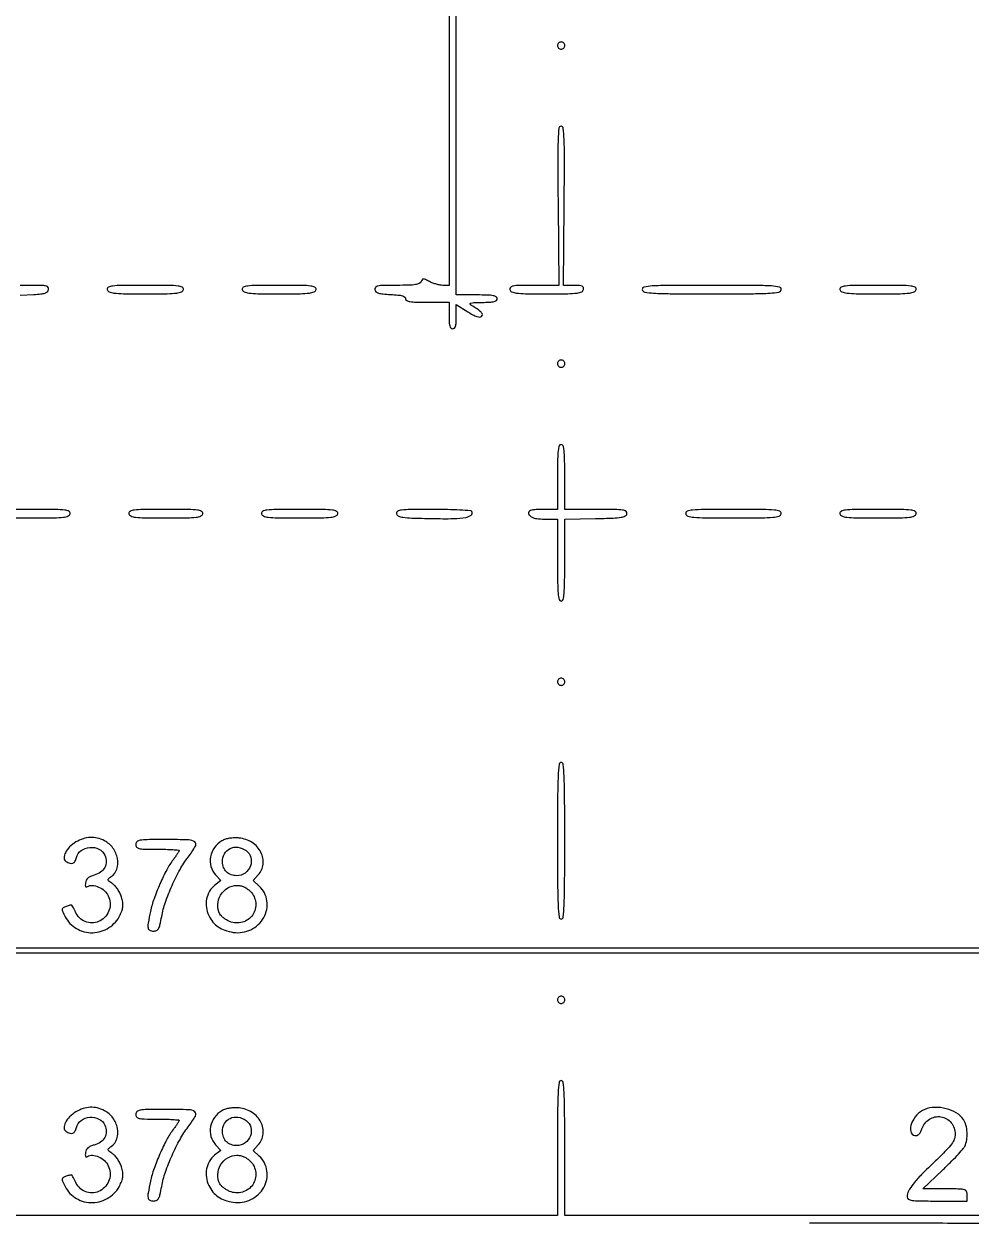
# Model space of a CAD drawing. Extents: x 0 to 836, y 5 to 589.
# Drawn here: x 474.32 to 507.57, y 133.37 to 175.33 of the extents above; entities that cross this region are included whole.
import ezdxf

# ---------------------------------------------------------------- set-up
doc = ezdxf.new("R2010")
doc.units = 0
doc.header["$MEASUREMENT"] = 0

msp = doc.modelspace()

# ---------------------------------------------------------------- linework, layer by layer
for points in [[(201.712326, 537.783562, -0.000001), (217.055896, 537.76491, -0.426088)], [(546.939, 229.3929, -0.000106), (546.943559, 250.949215, -0.000176), (546.957638, 269.095817, -0.000001), (546.976289, 285.583213, -0.415883)], [(836.0595, 588.6891), (420.497259, 588.710259, 0.000013), (261.145696, 588.714318, 0.000021), (126.989856, 588.708632), (4.934769, 588.698274, 0.19889), (4.878609, 588.675009, 0.198853), (4.855343, 588.618859), (4.83877, 516.273901, 0.000036), (4.826254, 436.744061, 0.000021), (4.8222, 342.282364), (4.8222, 95.946129), (4.469225, 95.920114, 0.031904), (4.160456, 95.877435, 0.315999), (4.075312, 95.787407, 0.415411), (4.137995, 95.703578, 0.035338), (4.43445, 95.6826), (4.8222, 95.6826), (4.8222, 50.2101), (4.8222, 4.7376), (420.462, 4.7376), (836.1018, 4.7376)], [(201.712326, 185.847562, -0.000001), (217.055896, 185.82891, -0.426088)], [(604.852986, 529.408162, -0.000002), (620.423836, 529.389509, -0.550615)], [(238.738155, 529.614638, -0.000002), (224.300981, 529.63329, -0.415836)], [(308.18842, 529.408162, -0.000002), (322.638019, 529.38951, -0.415836)], [(531.796111, 538.074638, -0.000002), (517.6951, 538.093291, -0.426056)], [(413.368417, 538.074638, -0.000002), (399.676779, 538.093291, -0.415815)], [(206.267293, 233.405114, -0.000001), (217.051222, 233.389599, -0.0589)], [(77.850638, 481.579418, -0.000002), (77.869294, 494.031443, -0.550517)], [(77.644162, 421.684687, -0.000002), (77.625507, 409.236574, -0.415775)], [(835.429914, 203.53197, -0.00002), (835.42504, 321.569549)], [(604.231838, 387.151416, -0.000003), (604.250494, 398.693431, -0.41574)], [(260.324089, 280.728444, -0.000002), (260.333986, 287.287743, -0.41377)], [(353.273145, 235.606241, -0.000004), (353.25667, 227.850838, -0.413589)], [(598.142374, 133.226362, -0.000004), (607.061927, 133.207701, -0.425827)], [(489.2418, 178.504469), (489.2418, 166.1544), (489.026099, 166.1544, -0.045569), (488.925528, 166.163585, -0.022295), (488.799994, 166.192546, -0.02191), (488.67121, 166.234528, -0.029585), (488.559279, 166.284258, 0.011902), (488.410945, 166.356544, 0.107826), (488.340944, 166.371817, 0.229191), (488.295776, 166.349965, 0.075943), (488.258329, 166.284258, -0.204215), (488.194857, 166.218709, -0.06186), (488.058734, 166.180295, -0.031589), (487.825736, 166.159662, -0.006293), (487.407646, 166.1544, 0.004321), (486.93838, 166.150345, 0.043035), (486.742954, 166.130085, 0.154938), (486.65813, 166.084103, 0.243354), (486.634996, 166.00635, 0.163205), (486.676886, 165.931776, 0.108789), (486.762729, 165.882772, 0.052749), (486.916009, 165.852244, 0.010879), (487.1911, 165.833113, -0.011275), (487.447907, 165.815049, -0.045194), (487.60264, 165.786396, -0.089931), (487.688895, 165.744432, -0.239056), (487.719, 165.685063, 0.284034), (487.756982, 165.623596, 0.076103), (487.87122, 165.586763, 0.033861), (488.083931, 165.567076, 0.006149), (488.4804, 165.5622), (489.2418, 165.5622), (489.2418, 165.0969, 0.01212), (489.247436, 164.864425, 0.054498), (489.268718, 164.7303, 0.118311), (489.308165, 164.658397, 0.211442), (489.3687, 164.6316, 0.200338), (489.428516, 164.656569, 0.122751), (489.468107, 164.723276, 0.058848), (489.489743, 164.846509, 0.01406), (489.4956, 165.054755), (489.4956, 165.477911), (489.897208, 165.227944, 0.015802), (490.081628, 165.12109, 0.042273), (490.220858, 165.060736, 0.065008), (490.32206, 165.040778, 0.21807), (490.383658, 165.064283, 0.189813), (490.411082, 165.128845, 0.193437), (490.386832, 165.194132, 0.05812), (490.286564, 165.281523, 0.006351), (490.031678, 165.451475, -0.140256), (489.989061, 165.500388, -0.462508), (490.004544, 165.534292, -0.061481), (490.115789, 165.551468, -0.005245), (490.40505, 165.557225, 0.010172), (490.672689, 165.56519, 0.04862), (490.823696, 165.587589, 0.108379), (490.904272, 165.627544, 0.22744), (490.9338, 165.6891, 0.266366), (490.897321, 165.752717, 0.088943), (490.7928, 165.791118, 0.037256), (490.593786, 165.811125, 0.00643), (490.2147, 165.816), (489.4956, 165.816), (489.4956, 178.3368)], [(474.183, 165.807556), (474.668628, 165.832928, 0.012571), (474.917624, 165.852224, 0.055818), (475.060848, 165.88335, 0.10964), (475.14232, 165.932622, 0.156356), (475.182431, 166.00635, 0.170556), (475.170974, 166.082259, 0.199387), (475.115117, 166.128316, 0.066037), (474.985567, 166.149758, 0.008037), (474.696803, 166.1544), (474.183, 166.1544)], [(510.6456, 133.4988), (501.9741, 133.4988), (493.3026, 133.4988), (493.3026, 135.8676, 0.001485), (493.298628, 137.204712, 0.011896), (493.280317, 137.82045, 0.018035), (493.248738, 138.172008, 0.377872), (493.1757, 138.2364, 0.377872), (493.102662, 138.172008, 0.018035), (493.071083, 137.82045, 0.011896), (493.052772, 137.204712, 0.001485), (493.0488, 135.8676), (493.0488, 133.4988), (474.8175, 133.4988), (456.5862, 133.4988)], [(501.8895, 133.245, -0.000692), (505.181973, 133.240441, -0.001155), (507.953223, 133.226362, -0.000054), (510.448917, 133.207646, -0.424202)]]:
    msp.add_lwpolyline(points, format="xyb")
for points in [[(493.0488, 174.5721, 0.099038), (493.058488, 174.52367, 0.097945), (493.086077, 174.482477, 0.097945), (493.12727, 174.454888, 0.099038), (493.1757, 174.4452, 0.099038), (493.22413, 174.454888, 0.097945), (493.265323, 174.482477, 0.097945), (493.292912, 174.52367, 0.099038), (493.3026, 174.5721, 0.099038), (493.292912, 174.62053, 0.097945), (493.265323, 174.661723, 0.097945), (493.22413, 174.689312, 0.099038), (493.1757, 174.699, 0.099038), (493.12727, 174.689312, 0.097945), (493.086077, 174.661723, 0.097945), (493.058488, 174.62053, 0.099038)], [(493.067715, 168.946159), (493.0911, 166.154319), (492.217747, 166.154359, 0.003854), (491.702772, 166.150414, 0.039536), (491.490861, 166.130349, 0.144515), (491.398515, 166.084542, 0.258949), (491.372905, 166.00635, 0.251426), (491.439044, 165.925044, 0.070478), (491.602954, 165.882398, 0.025711), (491.923103, 165.862394, 0.002748), (492.6681, 165.8583, 0.002748), (493.413097, 165.862394, 0.025711), (493.733246, 165.882398, 0.070478), (493.897156, 165.925044, 0.251426), (493.963295, 166.00635, 0.12774), (493.958541, 166.080704, 0.212952), (493.917079, 166.126332, 0.089972), (493.821959, 166.149016, 0.01369), (493.626053, 166.154359), (493.2603, 166.154319), (493.283685, 168.946159, 0.001159), (493.2935, 170.566347, 0.0106), (493.281192, 171.271144, 0.016324), (493.252809, 171.668517, 0.384084), (493.1757, 171.738, 0.384084), (493.098591, 171.668517, 0.016324), (493.070208, 171.271144, 0.0106), (493.0579, 170.566347, 0.001159)], [(477.244705, 166.00635, 0.254832), (477.311942, 165.924768, 0.068159), (477.480815, 165.882303, 0.024934), (477.810643, 165.862362, 0.002632), (478.5822, 165.8583, 0.002632), (479.353757, 165.862362, 0.024934), (479.683585, 165.882303, 0.068159), (479.852458, 165.924768, 0.254832), (479.919695, 166.00635, 0.335991), (479.879619, 166.08764, 0.088793), (479.731556, 166.131399, 0.02535), (479.407119, 166.150744, 0.002216), (478.5822, 166.1544, 0.002216), (477.757281, 166.150744, 0.02535), (477.432844, 166.131399, 0.088793), (477.284781, 166.08764, 0.335991)], [(481.982305, 166.00635, 0.251426), (482.048444, 165.925044, 0.070478), (482.212354, 165.882398, 0.025711), (482.532503, 165.862394, 0.002748), (483.2775, 165.8583, 0.002748), (484.022497, 165.862394, 0.025711), (484.342646, 165.882398, 0.070478), (484.506556, 165.925044, 0.251426), (484.572695, 166.00635, 0.330993), (484.533651, 166.087376, 0.092428), (484.390588, 166.13134, 0.026158), (484.075803, 166.150726, 0.002301), (483.2775, 166.1544, 0.002301), (482.479197, 166.150726, 0.026158), (482.164412, 166.13134, 0.092428), (482.021349, 166.087376, 0.330993)], [(496.025905, 166.00635, 0.30764), (496.113534, 165.919029, 0.031528), (496.41938, 165.881, 0.013928), (497.000341, 165.861929, 0.00124), (498.4632, 165.8583, 0.00124), (499.926059, 165.861929, 0.013928), (500.50702, 165.881, 0.031528), (500.812866, 165.919029, 0.30764), (500.900495, 166.00635, 0.409279), (500.842526, 166.093547, 0.036632), (500.555401, 166.132225, 0.01404), (499.980166, 166.150978, 0.001128), (498.4632, 166.1544, 0.001128), (496.946234, 166.150978, 0.01404), (496.370999, 166.132225, 0.036632), (496.083874, 166.093547, 0.409279)], [(502.963105, 166.00635, 0.254832), (503.030342, 165.924768, 0.068159), (503.199215, 165.882303, 0.024934), (503.529043, 165.862362, 0.002632), (504.3006, 165.8583, 0.002632), (505.072157, 165.862362, 0.024934), (505.401985, 165.882303, 0.068159), (505.570858, 165.924768, 0.254832), (505.638095, 166.00635, 0.335991), (505.598019, 166.08764, 0.088793), (505.449956, 166.131399, 0.02535), (505.125519, 166.150744, 0.002216), (504.3006, 166.1544, 0.002216), (503.475681, 166.150744, 0.02535), (503.151244, 166.131399, 0.088793), (503.003181, 166.08764, 0.335991)], [(493.0488, 163.4049, 0.099038), (493.058488, 163.35647, 0.097945), (493.086077, 163.315277, 0.097945), (493.12727, 163.287688, 0.099038), (493.1757, 163.278, 0.099038), (493.22413, 163.287688, 0.097945), (493.265323, 163.315277, 0.097945), (493.292912, 163.35647, 0.099038), (493.3026, 163.4049, 0.099038), (493.292912, 163.45333, 0.097945), (493.265323, 163.494523, 0.097945), (493.22413, 163.522112, 0.099038), (493.1757, 163.5318, 0.099038), (493.12727, 163.522112, 0.097945), (493.086077, 163.494523, 0.097945), (493.058488, 163.45333, 0.099038)], [(493.0488, 159.4287), (493.0488, 158.2866), (492.5412, 158.2866, 0.011323), (492.2947, 158.281017, 0.045741), (492.145848, 158.26054, 0.092896), (492.062864, 158.224138, 0.247938), (492.0336, 158.168751, 0.19624), (492.0742, 158.069289, 0.116651), (492.184009, 157.999918, 0.063367), (492.377185, 157.959829, 0.019516), (492.675019, 157.9482), (493.0488, 157.9482), (493.0488, 156.51, 0.002648), (493.053018, 155.713648, 0.019356), (493.071816, 155.33265, 0.039586), (493.106755, 155.125559, 0.34379), (493.1757, 155.0718, 0.343635), (493.24463, 155.125517, 0.039686), (493.279581, 155.332229, 0.019389), (493.298381, 155.712589, 0.002654), (493.3026, 156.507472), (493.3026, 157.943145), (494.380212, 157.966822, 0.00359), (494.998592, 157.984852, 0.029436), (495.279349, 158.011656, 0.077094), (495.425083, 158.058005, 0.234018), (495.486216, 158.13855, 0.300793), (495.453016, 158.218203, 0.114241), (495.335017, 158.263162, 0.031281), (495.069894, 158.282814, 0.002862), (494.408603, 158.2866), (493.3026, 158.2866), (493.3026, 159.4287, 0.003511), (493.298216, 160.053105, 0.024158), (493.2791, 160.3593, 0.054088), (493.242776, 160.522711, 0.32143), (493.1757, 160.5708, 0.32143), (493.108624, 160.522711, 0.054088), (493.0723, 160.3593, 0.024158), (493.053184, 160.053105, 0.003511)], [(473.268505, 158.13855, 0.254832), (473.335742, 158.056968, 0.068159), (473.504615, 158.014503, 0.024934), (473.834443, 157.994562, 0.002632), (474.606, 157.9905, 0.002632), (475.377557, 157.994562, 0.024934), (475.707385, 158.014503, 0.068159), (475.876258, 158.056968, 0.254832), (475.943495, 158.13855, 0.335991), (475.903419, 158.21984, 0.088793), (475.755356, 158.263599, 0.02535), (475.430919, 158.282944, 0.002216), (474.606, 158.2866, 0.002216), (473.781081, 158.282944, 0.02535), (473.456644, 158.263599, 0.088793), (473.308581, 158.21984, 0.335991)], [(478.006105, 158.13855, 0.251426), (478.072244, 158.057244, 0.070478), (478.236154, 158.014598, 0.025711), (478.556303, 157.994594, 0.002748), (479.3013, 157.9905, 0.002748), (480.046297, 157.994594, 0.025711), (480.366446, 158.014598, 0.070478), (480.530356, 158.057244, 0.251426), (480.596495, 158.13855, 0.330993), (480.557451, 158.219576, 0.092428), (480.414388, 158.26354, 0.026158), (480.099603, 158.282926, 0.002301), (479.3013, 158.2866, 0.002301), (478.502997, 158.282926, 0.026158), (478.188212, 158.26354, 0.092428), (478.045149, 158.219576, 0.330993)], [(482.659105, 158.13855, 0.254832), (482.726342, 158.056968, 0.068159), (482.895215, 158.014503, 0.024934), (483.225043, 157.994562, 0.002632), (483.9966, 157.9905, 0.002632), (484.768157, 157.994562, 0.024934), (485.097985, 158.014503, 0.068159), (485.266858, 158.056968, 0.254832), (485.334095, 158.13855, 0.335991), (485.294019, 158.21984, 0.088793), (485.145956, 158.263599, 0.02535), (484.821519, 158.282944, 0.002216), (483.9966, 158.2866, 0.002216), (483.171681, 158.282944, 0.02535), (482.847244, 158.263599, 0.088793), (482.699181, 158.21984, 0.335991)], [(487.396603, 158.13855, 0.246428), (487.461565, 158.057027, 0.069493), (487.623036, 158.011296, 0.026425), (487.935109, 157.984899, 0.003042), (488.639119, 157.966969, 0.007919), (489.40349, 157.964262, 0.040179), (489.827318, 158.003625, 0.121082), (490.016725, 158.086831, 0.384836), (490.039576, 158.211586, 0.241775), (489.989481, 158.241803, 0.003296), (489.621283, 158.264565, 0.008441), (489.187158, 158.281185, 0.005346), (488.680704, 158.2866, 0.002325), (487.889477, 158.282921, 0.026378), (487.577215, 158.263522, 0.093359), (487.435415, 158.219508, 0.329515)], [(497.548705, 158.13855, 0.277321), (497.623736, 158.054928, 0.052633), (497.833271, 158.013917, 0.020068), (498.240454, 157.994364, 0.001963), (499.2246, 157.9905, 0.001963), (500.208746, 157.994364, 0.020068), (500.615929, 158.013917, 0.052633), (500.825464, 158.054928, 0.277321), (500.900495, 158.13855, 0.368254), (500.853289, 158.221877, 0.065484), (500.664084, 158.263967, 0.02032), (500.262448, 158.283049, 0.001711), (499.2246, 158.2866, 0.001711), (498.186752, 158.283049, 0.02032), (497.785116, 158.263967, 0.065484), (497.595911, 158.221877, 0.368254)], [(502.963105, 158.13855, 0.254832), (503.030342, 158.056968, 0.068159), (503.199215, 158.014503, 0.024934), (503.529043, 157.994562, 0.002632), (504.3006, 157.9905, 0.002632), (505.072157, 157.994562, 0.024934), (505.401985, 158.014503, 0.068159), (505.570858, 158.056968, 0.254832), (505.638095, 158.13855, 0.335991), (505.598019, 158.21984, 0.088793), (505.449956, 158.263599, 0.02535), (505.125519, 158.282944, 0.002216), (504.3006, 158.2866, 0.002216), (503.475681, 158.282944, 0.02535), (503.151244, 158.263599, 0.088793), (503.003181, 158.21984, 0.335991)], [(493.0488, 152.2377, 0.099038), (493.058488, 152.18927, 0.097945), (493.086077, 152.148077, 0.097945), (493.12727, 152.120488, 0.099038), (493.1757, 152.1108, 0.099038), (493.22413, 152.120488, 0.097945), (493.265323, 152.148077, 0.097945), (493.292912, 152.18927, 0.099038), (493.3026, 152.2377, 0.099038), (493.292912, 152.28613, 0.097945), (493.265323, 152.327323, 0.097945), (493.22413, 152.354912, 0.099038), (493.1757, 152.3646, 0.099038), (493.12727, 152.354912, 0.097945), (493.086077, 152.327323, 0.097945), (493.058488, 152.28613, 0.099038)], [(493.0488, 146.6541, 0.001258), (493.05272, 145.095704, 0.010273), (493.070926, 144.384, 0.013951), (493.101509, 143.97159, 0.384667), (493.1757, 143.9046, 0.384667), (493.249891, 143.97159, 0.013951), (493.280474, 144.384, 0.010273), (493.29868, 145.095704, 0.001258), (493.3026, 146.6541, 0.001258), (493.29868, 148.212496, 0.010273), (493.280474, 148.9242, 0.013951), (493.249891, 149.33661, 0.384667), (493.1757, 149.4036, 0.384667), (493.101509, 149.33661, 0.013951), (493.070926, 148.9242, 0.010273), (493.05272, 148.212496, 0.001258)], [(476.148225, 146.611678, 0.05724), (475.925, 146.437759, 0.079312), (475.774494, 146.234032, 0.117294), (475.729068, 146.051923, 0.260038), (475.79521, 145.930237, 0.05749), (475.932669, 145.863961, 0.172685), (476.035325, 145.86474, 0.181409), (476.111157, 145.929722, 0.064459), (476.164263, 146.064777, -0.175745), (476.329953, 146.310195, -0.138244), (476.632977, 146.422277, -0.136796), (476.95235, 146.360067, -0.171396), (477.160457, 146.144166, -0.106441), (477.208813, 145.923198, -0.124181), (477.157083, 145.715182, -0.117926), (477.009624, 145.548942, -0.089777), (476.787756, 145.446825, 0.037174), (476.657605, 145.40274, 0.078838), (476.567582, 145.346519, 0.096747), (476.510805, 145.273709, 0.081497), (476.481236, 145.18036, 0.02891), (476.474174, 145.098764, 0.119365), (476.484381, 145.050657, 0.276238), (476.509607, 145.033946, 0.151038), (476.54675, 145.043579, -0.159397), (476.722098, 145.086014, -0.083857), (476.941839, 145.030836, -0.077814), (477.147422, 144.899453, -0.100804), (477.281795, 144.721181, -0.191519), (477.314701, 144.227201, -0.191007), (476.999474, 143.844802, -0.202782), (476.524163, 143.795295, -0.203787), (476.15887, 144.101995, 0.002093), (476.105292, 144.20631, 0.003032), (476.05703, 144.29795, 0.001553), (476.015415, 144.375241, 0.050235), (476.003423, 144.392867, 0.2614), (475.987578, 144.398862, 0.016535), (475.936813, 144.389479, 0.020895), (475.874257, 144.372997, 0.013728), (475.803709, 144.34908, 0.039093), (475.697959, 144.300265, 0.24682), (475.666672, 144.252115, 0.130591), (475.679023, 144.179045, 0.008927), (475.770277, 143.987712, 0.147626), (476.165449, 143.568607, 0.139204), (476.736138, 143.425912, 0.136262), (477.305928, 143.603713, 0.139495), (477.696356, 144.048625, 0.026915), (477.767326, 144.221647, 0.065692), (477.795211, 144.356277, 0.065092), (477.787343, 144.494275, 0.02604), (477.742446, 144.678513, 0.04112), (477.689515, 144.81366, 0.032659), (477.611495, 144.949679, 0.03366), (477.521812, 145.06683, 0.067627), (477.434053, 145.143042, -0.011292), (477.301436, 145.234281, -0.194404), (477.273932, 145.277998, -0.269165), (477.289417, 145.320643, -0.021404), (477.388553, 145.396605, 0.167484), (477.582132, 145.66328, 0.122146), (477.601655, 146.031834, 0.109855), (477.442914, 146.398068, 0.116958), (477.146769, 146.652668, 0.058259), (476.894973, 146.747693, 0.071498), (476.645167, 146.773193, 0.070868), (476.396541, 146.727301, 0.055932)], [(478.2438, 146.5272, 0.17273), (478.276473, 146.435443, 0.168559), (478.360125, 146.38385, 0.050222), (478.542678, 146.362151, 0.004487), (479.0052, 146.358, -0.005903), (479.297149, 146.354553, -0.009819), (479.542939, 146.343916, -0.003822), (479.748732, 146.329378, -0.391498), (479.7666, 146.310055, -0.137513), (479.758179, 146.280015, -0.007359), (479.704952, 146.19537, -0.011075), (479.637135, 146.09586, -0.007811), (479.556736, 145.986965, 0.041374), (479.333037, 145.637118, 0.018158), (479.093675, 145.141463, 0.018215), (478.886387, 144.618162, 0.033072), (478.761646, 144.175386, 0.007607), (478.680936, 143.763002, 0.081087), (478.67817, 143.592708, 0.24362), (478.736217, 143.512, 0.117881), (478.863368, 143.4816, 0.103986), (478.972194, 143.50448, 0.161113), (479.042858, 143.568221, 0.073435), (479.094722, 143.701632, 0.010075), (479.155351, 143.994671, -0.037612), (479.287964, 144.495074, -0.021031), (479.519548, 145.08117, -0.021025), (479.799948, 145.646554, -0.037128), (480.08385, 146.083049, 0.026417), (480.343335, 146.463917, 0.379622), (480.316232, 146.612533, 0.161247), (480.111391, 146.686155, 0.006323), (479.3013, 146.6964, 0.002827), (478.641341, 146.692669, 0.036854), (478.397137, 146.671866, 0.138781), (478.286668, 146.620606, 0.218517)], [(481.270377, 146.653904, 0.110627), (481.009254, 146.418599, 0.108997), (480.87171, 146.093154, 0.112195), (480.885787, 145.747728, 0.123117), (481.048929, 145.455512), (481.231457, 145.26122), (481.009774, 145.086844, 0.096885), (480.831898, 144.880362, 0.083036), (480.732764, 144.610673, 0.079658), (480.724553, 144.313048, 0.078554), (480.809576, 144.026229, 0.057675), (480.953828, 143.796241, 0.074404), (481.136573, 143.62707, 0.069519), (481.370993, 143.511072, 0.043155), (481.6701, 143.439639, 0.150165), (482.288677, 143.533082, 0.153598), (482.741497, 143.957338, 0.164695), (482.851602, 144.540274, 0.172586), (482.581509, 145.057076), (482.361934, 145.260572), (482.544767, 145.455188, 0.162084), (482.718146, 145.830441, 0.147802), (482.640772, 146.250783, 0.131769), (482.33011, 146.592697, 0.120047), (481.878856, 146.748409, 0.027879), (481.703135, 146.755015, 0.033992), (481.539194, 146.740861, 0.037167), (481.392944, 146.706867, 0.052649)], [(482.116576, 146.310903, -0.174417), (482.284515, 146.072869, -0.157072), (482.271644, 145.770429, -0.149383), (482.082198, 145.521589, -0.157155), (481.789931, 145.4274, -0.087141), (481.590013, 145.462509, -0.106098), (481.42922, 145.563114, -0.107921), (481.325726, 145.719272, -0.092836), (481.2894, 145.913231, -0.125266), (481.361874, 146.19797, -0.157327), (481.558146, 146.384604, -0.151715), (481.832477, 146.425224, -0.11472)], [(482.266145, 144.881345, -0.171965), (482.457769, 144.47933, -0.178056), (482.349759, 144.053161, -0.175695), (481.989543, 143.794735, -0.16836), (481.539967, 143.821339, -0.034572), (481.435601, 143.873284, -0.03036), (481.334536, 143.941192, -0.031589), (481.250782, 144.013984, -0.075329), (481.201567, 144.079841, -0.134578), (481.125961, 144.411935, -0.122953), (481.22596, 144.749034, -0.123709), (481.471968, 144.998098, -0.137203), (481.797, 145.089, -0.05569), (481.920637, 145.075186, -0.048581), (482.044299, 145.034259, -0.047034), (482.161544, 144.968569, -0.045205)], [(493.0488, 141.0705, 0.099038), (493.058488, 141.02207, 0.097945), (493.086077, 140.980877, 0.097945), (493.12727, 140.953288, 0.099038), (493.1757, 140.9436, 0.099038), (493.22413, 140.953288, 0.097945), (493.265323, 140.980877, 0.097945), (493.292912, 141.02207, 0.099038), (493.3026, 141.0705, 0.099038), (493.292912, 141.11893, 0.097945), (493.265323, 141.160123, 0.097945), (493.22413, 141.187712, 0.099038), (493.1757, 141.1974, 0.099038), (493.12727, 141.187712, 0.097945), (493.086077, 141.160123, 0.097945), (493.058488, 141.11893, 0.099038)], [(476.148225, 137.136478, 0.05724), (475.925, 136.962559, 0.079312), (475.774494, 136.758832, 0.117294), (475.729068, 136.576723, 0.260038), (475.79521, 136.455037, 0.05749), (475.932669, 136.388761, 0.172685), (476.035325, 136.38954, 0.181409), (476.111157, 136.454522, 0.064459), (476.164263, 136.589577, -0.175745), (476.329953, 136.834995, -0.138244), (476.632977, 136.947077, -0.136796), (476.95235, 136.884867, -0.171396), (477.160457, 136.668966, -0.106441), (477.208813, 136.447998, -0.124181), (477.157083, 136.239982, -0.117926), (477.009624, 136.073742, -0.089777), (476.787756, 135.971625, 0.037174), (476.657605, 135.92754, 0.078838), (476.567582, 135.871319, 0.096747), (476.510805, 135.798509, 0.081497), (476.481236, 135.70516, 0.02891), (476.474174, 135.623564, 0.119365), (476.484381, 135.575457, 0.276238), (476.509607, 135.558746, 0.151038), (476.54675, 135.568379, -0.159397), (476.722098, 135.610814, -0.083857), (476.941839, 135.555636, -0.077814), (477.147422, 135.424253, -0.100804), (477.281795, 135.245981, -0.191519), (477.314701, 134.752001, -0.191007), (476.999474, 134.369602, -0.202782), (476.524163, 134.320095, -0.203787), (476.15887, 134.626795, 0.002093), (476.105292, 134.73111, 0.003032), (476.05703, 134.82275, 0.001553), (476.015415, 134.900041, 0.050235), (476.003423, 134.917667, 0.2614), (475.987578, 134.923662, 0.016535), (475.936813, 134.914279, 0.020895), (475.874257, 134.897797, 0.013728), (475.803709, 134.87388, 0.039093), (475.697959, 134.825065, 0.24682), (475.666672, 134.776915, 0.130591), (475.679023, 134.703845, 0.008927), (475.770277, 134.512512, 0.147626), (476.165449, 134.093407, 0.139204), (476.736138, 133.950712, 0.136262), (477.305928, 134.128513, 0.139495), (477.696356, 134.573425, 0.026915), (477.767326, 134.746447, 0.065692), (477.795211, 134.881077, 0.065092), (477.787343, 135.019075, 0.02604), (477.742446, 135.203313, 0.04112), (477.689515, 135.33846, 0.032659), (477.611495, 135.474479, 0.03366), (477.521812, 135.59163, 0.067627), (477.434053, 135.667842, -0.011292), (477.301436, 135.759081, -0.194404), (477.273932, 135.802798, -0.269165), (477.289417, 135.845443, -0.021404), (477.388553, 135.921405, 0.167484), (477.582132, 136.18808, 0.122146), (477.601655, 136.556634, 0.109855), (477.442914, 136.922868, 0.116958), (477.146769, 137.177468, 0.058259), (476.894973, 137.272493, 0.071498), (476.645167, 137.297993, 0.070868), (476.396541, 137.252101, 0.055932)], [(478.2438, 137.052, 0.17273), (478.276473, 136.960243, 0.168559), (478.360125, 136.90865, 0.050222), (478.542678, 136.886951, 0.004487), (479.0052, 136.8828, -0.005903), (479.297149, 136.879353, -0.009819), (479.542939, 136.868716, -0.003822), (479.748732, 136.854178, -0.391498), (479.7666, 136.834855, -0.137513), (479.758179, 136.804815, -0.007359), (479.704952, 136.72017, -0.011075), (479.637135, 136.62066, -0.007811), (479.556736, 136.511765, 0.041374), (479.333037, 136.161918, 0.018158), (479.093675, 135.666263, 0.018215), (478.886387, 135.142962, 0.033072), (478.761646, 134.700186, 0.007607), (478.680936, 134.287802, 0.081087), (478.67817, 134.117508, 0.24362), (478.736217, 134.0368, 0.117881), (478.863368, 134.0064, 0.103986), (478.972194, 134.02928, 0.161113), (479.042858, 134.093021, 0.073435), (479.094722, 134.226432, 0.010075), (479.155351, 134.519471, -0.037612), (479.287964, 135.019874, -0.021031), (479.519548, 135.60597, -0.021025), (479.799948, 136.171354, -0.037128), (480.08385, 136.607849, 0.026417), (480.343335, 136.988717, 0.379622), (480.316232, 137.137333, 0.161247), (480.111391, 137.210955, 0.006323), (479.3013, 137.2212, 0.002827), (478.641341, 137.217469, 0.036854), (478.397137, 137.196666, 0.138781), (478.286668, 137.145406, 0.218517)], [(481.270377, 137.178704, 0.110627), (481.009254, 136.943399, 0.108997), (480.87171, 136.617954, 0.112195), (480.885787, 136.272528, 0.123117), (481.048929, 135.980312), (481.231457, 135.78602), (481.009774, 135.611644, 0.096885), (480.831898, 135.405162, 0.083036), (480.732764, 135.135473, 0.079658), (480.724553, 134.837848, 0.078554), (480.809576, 134.551029, 0.057675), (480.953828, 134.321041, 0.074404), (481.136573, 134.15187, 0.069519), (481.370993, 134.035872, 0.043155), (481.6701, 133.964439, 0.150165), (482.288677, 134.057882, 0.153598), (482.741497, 134.482138, 0.164695), (482.851602, 135.065074, 0.172586), (482.581509, 135.581876), (482.361934, 135.785372), (482.544767, 135.979988, 0.162084), (482.718146, 136.355241, 0.147802), (482.640772, 136.775583, 0.131769), (482.33011, 137.117497, 0.120047), (481.878856, 137.273209, 0.027879), (481.703135, 137.279815, 0.033992), (481.539194, 137.265661, 0.037167), (481.392944, 137.231667, 0.052649)], [(505.940835, 137.222886, 0.111457), (505.660753, 137.0288, 0.095305), (505.471884, 136.722657, 0.141082), (505.449216, 136.448277, 0.305109), (505.592848, 136.306007, 0.121092), (505.665701, 136.309846, 0.119299), (505.728934, 136.346992, 0.083297), (505.78434, 136.422036, 0.033597), (505.834396, 136.539579, -0.167868), (506.101054, 136.877503, -0.183743), (506.508471, 136.962921, -0.186011), (506.866038, 136.756009, -0.170912), (507.008154, 136.35405, -0.091469), (506.976236, 136.179782, -0.068605), (506.882433, 136.008308, -0.035955), (506.692449, 135.787027, -0.006703), (506.310204, 135.411848, 0.00777), (505.823774, 134.932371, 0.027056), (505.532003, 134.601682, 0.042437), (505.367201, 134.352342, 0.124499), (505.316357, 134.15445, 0.266285), (505.361686, 134.074678, 0.098923), (505.488033, 134.0305, 0.031549), (505.751022, 134.01045, 0.003254), (506.3733, 134.0064), (507.4308, 134.0064), (507.4308, 134.2179, 0.107366), (507.404132, 134.34066, 0.22243), (507.331098, 134.402832, 0.062427), (507.16503, 134.426711, 0.003579), (506.64825, 134.432374), (505.8657, 134.435347), (506.557356, 135.088024, 0.006961), (506.828863, 135.351471, 0.008757), (507.072538, 135.603258, 0.007231), (507.269359, 135.820093, 0.066462), (507.339906, 135.925488, 0.074977), (507.411159, 136.149888, 0.051901), (507.425577, 136.41625, 0.052669), (507.385298, 136.674244, 0.08795), (507.292843, 136.872913, 0.107332), (507.047013, 137.100069, 0.069812), (506.688416, 137.248602, 0.068282), (506.29349, 137.294997, 0.091398)], [(482.116576, 136.835703, -0.174417), (482.284515, 136.597669, -0.157072), (482.271644, 136.295229, -0.149383), (482.082198, 136.046389, -0.157155), (481.789931, 135.9522, -0.087141), (481.590013, 135.987309, -0.106098), (481.42922, 136.087914, -0.107921), (481.325726, 136.244072, -0.092836), (481.2894, 136.438031, -0.125266), (481.361874, 136.72277, -0.157327), (481.558146, 136.909404, -0.151715), (481.832477, 136.950024, -0.11472)], [(482.266145, 135.406145, -0.171965), (482.457769, 135.00413, -0.178056), (482.349759, 134.577961, -0.175695), (481.989543, 134.319535, -0.16836), (481.539967, 134.346139, -0.034572), (481.435601, 134.398084, -0.03036), (481.334536, 134.465992, -0.031589), (481.250782, 134.538784, -0.075329), (481.201567, 134.604641, -0.134578), (481.125961, 134.936735, -0.122953), (481.22596, 135.273834, -0.123709), (481.471968, 135.522898, -0.137203), (481.797, 135.6138, -0.05569), (481.920637, 135.599986, -0.048581), (482.044299, 135.559059, -0.047034), (482.161544, 135.493369, -0.045205)]]:
    msp.add_lwpolyline(points, format="xyb", close=True)
for points in [[(510.6456, 142.8894), (483.6159, 142.8894), (456.5862, 142.8894)], [(456.5862, 142.7202), (483.5805, 142.7202), (510.5748, 142.7202)]]:
    msp.add_lwpolyline(points)

doc.saveas('drawing.dxf')
